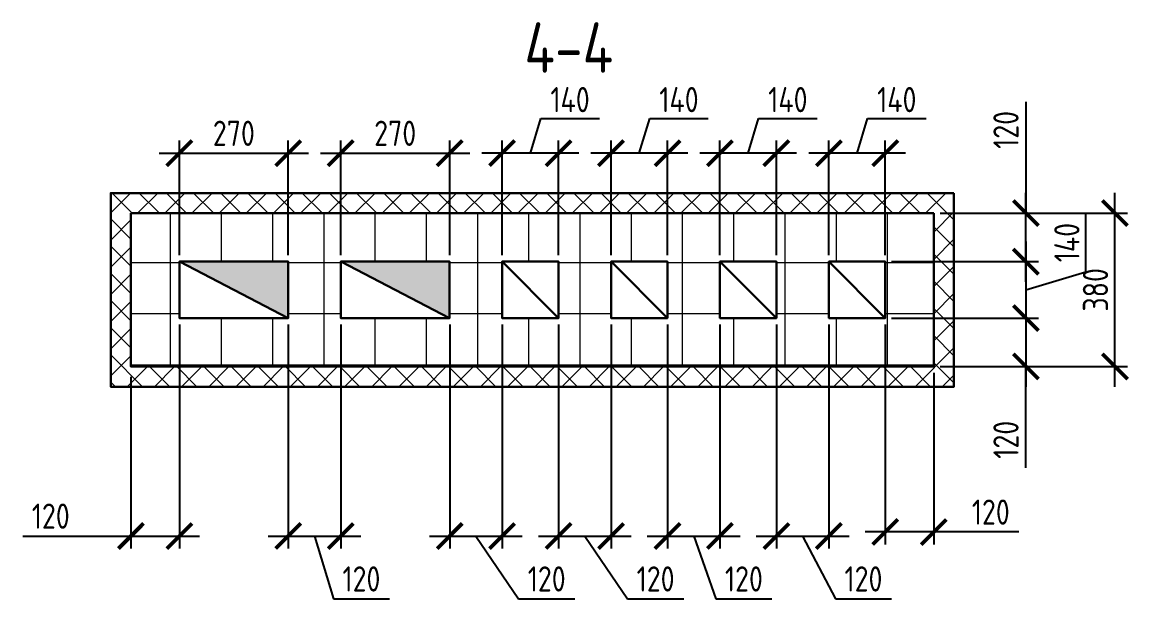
# Model space of a CAD drawing. Header units: millimetres. Extents: x -56498 to 234605, y -296269 to -29969.
# Drawn here: x 169917 to 172660, y -289894 to -288465 of the extents above; entities that cross this region are included whole.
import ezdxf
from ezdxf.enums import TextEntityAlignment as Align

# ---------------------------------------------------------------- set-up
doc = ezdxf.new("R2010")
doc.units = ezdxf.units.MM
doc.header["$LTSCALE"] = 100
doc.header["$PDMODE"] = 35
for name, color, linetype, lineweight in [('0.3', 7, 'Continuous', 30), ('Примітки 0.09', 200, 'Continuous', 9), ('Розміри 0.09', 5, 'Continuous', 9), ('Штрихування 0.09', 253, 'Continuous', 9)]:
    doc.layers.add(name, color=color, linetype=linetype, lineweight=lineweight)
doc.styles.add('GOST 2.304', font='CS_Gost2304.shx')
doc.dimstyles.new('SPDS', dxfattribs={"dimscale": 100, "dimtxt": 2.5, "dimasz": 2.5, "dimexe": 1.25, "dimexo": 0.625, "dimtad": 1, "dimrnd": 0.001, "dimtxsty": 'GOST 2.304', "dimblk": 'ARCHTICK', "dimcen": 2.5, "dimdle": 2, "dimadec": 0, "dimazin": 2, "dimtfac": 0.75, "dimtmove": 1, "dimatfit": 3, "dimfxl": 0, "dimtolj": 1, "dimarcsym": 0})

# ---------------------------------------------------------------- blocks, each defined once
blk = doc.blocks.new('_ArchTick')
at = {"color": 0, "linetype": 'ByBlock', "const_width": 0.15}
blk.add_lwpolyline([(-0.5, -0.5), (0.5, 0.5)], dxfattribs=at)
blk = doc.blocks.new('*D689')
at = {"layer": 'Defpoints', "color": 0, "transparency": 16777216}
for p in [(170306.6, -289198.1), (170186.6, -289328.1), (170306.6, -289738.1)]:
    blk.add_point(p, dxfattribs=at)
at = {"layer": 'Розміри 0.09', "color": 0, "lineweight": -2, "transparency": 16777216}
for p, q in [((170306.6, -289213.8), (170306.6, -289769.4)), ((170186.6, -289343.8), (170186.6, -289769.4)), ((169918.2, -289738.1), (170186.6, -289738.1)), ((170136.6, -289738.1), (170356.6, -289738.1))]:
    blk.add_line(p, q, dxfattribs=at)
at = {"layer": 'Розміри 0.09', "color": 0, "lineweight": -2, "transparency": 16777216, "xscale": 62.5, "yscale": 62.5, "zscale": 62.5, "rotation": 180}
blk.add_blockref('_ArchTick', (170186.6, -289738.1), dxfattribs=at)
at = {"layer": 'Розміри 0.09', "color": 0, "lineweight": -2, "transparency": 16777216, "xscale": 62.5, "yscale": 62.5, "zscale": 62.5}
blk.add_blockref('_ArchTick', (170306.6, -289738.1), dxfattribs=at)
at = {"layer": 'Розміри 0.09', "color": 0, "transparency": 16777216, "insert": (169987.7, -289688.9), "char_height": 62.5, "attachment_point": 5, "style": 'GOST 2.304'}
blk.add_mtext('\\A1;120', dxfattribs=at)
blk = doc.blocks.new('*D690')
at = {"layer": 'Defpoints', "color": 0, "transparency": 16777216}
for p in [(170576.6, -288789.5), (170306.6, -289058.1), (170576.6, -289058.1)]:
    blk.add_point(p, dxfattribs=at)
at = {"layer": 'Розміри 0.09', "color": 0, "lineweight": -2, "transparency": 16777216}
for p, q in [((170306.6, -289042.5), (170306.6, -288758.3)), ((170576.6, -289042.5), (170576.6, -288758.3)), ((170256.6, -288789.5), (170626.6, -288789.5))]:
    blk.add_line(p, q, dxfattribs=at)
at = {"layer": 'Розміри 0.09', "color": 0, "lineweight": -2, "transparency": 16777216, "xscale": 62.5, "yscale": 62.5, "zscale": 62.5, "rotation": 180}
blk.add_blockref('_ArchTick', (170306.6, -288789.5), dxfattribs=at)
at = {"layer": 'Розміри 0.09', "color": 0, "lineweight": -2, "transparency": 16777216, "xscale": 62.5, "yscale": 62.5, "zscale": 62.5}
blk.add_blockref('_ArchTick', (170576.6, -288789.5), dxfattribs=at)
at = {"layer": 'Розміри 0.09', "color": 0, "transparency": 16777216, "insert": (170441.6, -288740.2), "char_height": 62.5, "attachment_point": 5, "style": 'GOST 2.304'}
blk.add_mtext('\\A1;270', dxfattribs=at)
blk = doc.blocks.new('*D691')
at = {"layer": 'Defpoints', "color": 0, "transparency": 16777216}
for p in [(170976.6, -288789.5), (170706.6, -289058.1), (170976.6, -289058.1)]:
    blk.add_point(p, dxfattribs=at)
at = {"layer": 'Розміри 0.09', "color": 0, "lineweight": -2, "transparency": 16777216}
for p, q in [((170706.6, -289042.5), (170706.6, -288758.3)), ((170976.6, -289042.5), (170976.6, -288758.3)), ((170656.6, -288789.5), (171026.6, -288789.5))]:
    blk.add_line(p, q, dxfattribs=at)
at = {"layer": 'Розміри 0.09', "color": 0, "lineweight": -2, "transparency": 16777216, "xscale": 62.5, "yscale": 62.5, "zscale": 62.5, "rotation": 180}
blk.add_blockref('_ArchTick', (170706.6, -288789.5), dxfattribs=at)
at = {"layer": 'Розміри 0.09', "color": 0, "lineweight": -2, "transparency": 16777216, "xscale": 62.5, "yscale": 62.5, "zscale": 62.5}
blk.add_blockref('_ArchTick', (170976.6, -288789.5), dxfattribs=at)
at = {"layer": 'Розміри 0.09', "color": 0, "transparency": 16777216, "insert": (170841.6, -288740.2), "char_height": 62.5, "attachment_point": 5, "style": 'GOST 2.304'}
blk.add_mtext('\\A1;270', dxfattribs=at)
blk = doc.blocks.new('*D692')
at = {"layer": 'Defpoints', "color": 0, "transparency": 16777216}
for p in [(171106.6, -288789.5), (171106.6, -289058.1), (171246.6, -289058.1)]:
    blk.add_point(p, dxfattribs=at)
at = {"layer": 'Розміри 0.09', "color": 0, "lineweight": -2, "transparency": 16777216}
for p, q in [((171176.6, -288789.5), (171202.4, -288703.6)), ((171202.4, -288703.6), (171347.7, -288703.6)), ((171106.6, -289042.5), (171106.6, -288758.3)), ((171246.6, -289042.5), (171246.6, -288758.3)), ((171296.6, -288789.5), (171056.6, -288789.5))]:
    blk.add_line(p, q, dxfattribs=at)
at = {"layer": 'Розміри 0.09', "color": 0, "lineweight": -2, "transparency": 16777216, "xscale": 62.5, "yscale": 62.5, "zscale": 62.5, "rotation": 180}
blk.add_blockref('_ArchTick', (171106.6, -288789.5), dxfattribs=at)
at = {"layer": 'Розміри 0.09', "color": 0, "lineweight": -2, "transparency": 16777216, "xscale": 62.5, "yscale": 62.5, "zscale": 62.5}
blk.add_blockref('_ArchTick', (171246.6, -288789.5), dxfattribs=at)
at = {"layer": 'Розміри 0.09', "color": 0, "transparency": 16777216, "insert": (171275, -288656.7), "char_height": 62.5, "attachment_point": 5, "style": 'GOST 2.304'}
blk.add_mtext('\\A1;140', dxfattribs=at)
blk = doc.blocks.new('*D693')
at = {"layer": 'Defpoints', "color": 0, "transparency": 16777216}
for p in [(171376.6, -288789.5), (171376.6, -289058.1), (171516.6, -289058.1)]:
    blk.add_point(p, dxfattribs=at)
at = {"layer": 'Розміри 0.09', "color": 0, "lineweight": -2, "transparency": 16777216}
for p, q in [((171446.6, -288789.5), (171472.4, -288703.6)), ((171472.4, -288703.6), (171617.7, -288703.6)), ((171376.6, -289042.5), (171376.6, -288758.3)), ((171516.6, -289042.5), (171516.6, -288758.3)), ((171566.6, -288789.5), (171326.6, -288789.5))]:
    blk.add_line(p, q, dxfattribs=at)
at = {"layer": 'Розміри 0.09', "color": 0, "lineweight": -2, "transparency": 16777216, "xscale": 62.5, "yscale": 62.5, "zscale": 62.5, "rotation": 180}
blk.add_blockref('_ArchTick', (171376.6, -288789.5), dxfattribs=at)
at = {"layer": 'Розміри 0.09', "color": 0, "lineweight": -2, "transparency": 16777216, "xscale": 62.5, "yscale": 62.5, "zscale": 62.5}
blk.add_blockref('_ArchTick', (171516.6, -288789.5), dxfattribs=at)
at = {"layer": 'Розміри 0.09', "color": 0, "transparency": 16777216, "insert": (171545, -288656.7), "char_height": 62.5, "attachment_point": 5, "style": 'GOST 2.304'}
blk.add_mtext('\\A1;140', dxfattribs=at)
blk = doc.blocks.new('*D694')
at = {"layer": 'Defpoints', "color": 0, "transparency": 16777216}
for p in [(171646.6, -288789.5), (171646.6, -289058.1), (171786.6, -289058.1)]:
    blk.add_point(p, dxfattribs=at)
at = {"layer": 'Розміри 0.09', "color": 0, "lineweight": -2, "transparency": 16777216}
for p, q in [((171716.6, -288789.5), (171742.4, -288703.6)), ((171742.4, -288703.6), (171887.7, -288703.6)), ((171646.6, -289042.5), (171646.6, -288758.3)), ((171786.6, -289042.5), (171786.6, -288758.3)), ((171836.6, -288789.5), (171596.6, -288789.5))]:
    blk.add_line(p, q, dxfattribs=at)
at = {"layer": 'Розміри 0.09', "color": 0, "lineweight": -2, "transparency": 16777216, "xscale": 62.5, "yscale": 62.5, "zscale": 62.5, "rotation": 180}
blk.add_blockref('_ArchTick', (171646.6, -288789.5), dxfattribs=at)
at = {"layer": 'Розміри 0.09', "color": 0, "lineweight": -2, "transparency": 16777216, "xscale": 62.5, "yscale": 62.5, "zscale": 62.5}
blk.add_blockref('_ArchTick', (171786.6, -288789.5), dxfattribs=at)
at = {"layer": 'Розміри 0.09', "color": 0, "transparency": 16777216, "insert": (171815, -288656.7), "char_height": 62.5, "attachment_point": 5, "style": 'GOST 2.304'}
blk.add_mtext('\\A1;140', dxfattribs=at)
blk = doc.blocks.new('*D695')
at = {"layer": 'Defpoints', "color": 0, "transparency": 16777216}
for p in [(171916.6, -288789.5), (171916.6, -289058.1), (172056.6, -289058.1)]:
    blk.add_point(p, dxfattribs=at)
at = {"layer": 'Розміри 0.09', "color": 0, "lineweight": -2, "transparency": 16777216}
for p, q in [((171986.6, -288789.5), (172012.4, -288703.6)), ((172012.4, -288703.6), (172157.7, -288703.6)), ((171916.6, -289042.5), (171916.6, -288758.3)), ((172056.6, -289042.5), (172056.6, -288758.3)), ((172106.6, -288789.5), (171866.6, -288789.5))]:
    blk.add_line(p, q, dxfattribs=at)
at = {"layer": 'Розміри 0.09', "color": 0, "lineweight": -2, "transparency": 16777216, "xscale": 62.5, "yscale": 62.5, "zscale": 62.5, "rotation": 180}
blk.add_blockref('_ArchTick', (171916.6, -288789.5), dxfattribs=at)
at = {"layer": 'Розміри 0.09', "color": 0, "lineweight": -2, "transparency": 16777216, "xscale": 62.5, "yscale": 62.5, "zscale": 62.5}
blk.add_blockref('_ArchTick', (172056.6, -288789.5), dxfattribs=at)
at = {"layer": 'Розміри 0.09', "color": 0, "transparency": 16777216, "insert": (172085, -288656.7), "char_height": 62.5, "attachment_point": 5, "style": 'GOST 2.304'}
blk.add_mtext('\\A1;140', dxfattribs=at)
blk = doc.blocks.new('*D696')
at = {"layer": 'Defpoints', "color": 0, "transparency": 16777216}
for p in [(170576.6, -289198.1), (170706.6, -289198.1), (170706.6, -289738.1)]:
    blk.add_point(p, dxfattribs=at)
at = {"layer": 'Розміри 0.09', "color": 0, "lineweight": -2, "transparency": 16777216}
for p, q in [((170576.6, -289213.8), (170576.6, -289769.4)), ((170706.6, -289213.8), (170706.6, -289769.4)), ((170526.6, -289738.1), (170756.6, -289738.1)), ((170641.6, -289738.1), (170688.3, -289893.8)), ((170688.3, -289893.8), (170827.4, -289893.8))]:
    blk.add_line(p, q, dxfattribs=at)
at = {"layer": 'Розміри 0.09', "color": 0, "lineweight": -2, "transparency": 16777216, "xscale": 62.5, "yscale": 62.5, "zscale": 62.5, "rotation": 180}
blk.add_blockref('_ArchTick', (170576.6, -289738.1), dxfattribs=at)
at = {"layer": 'Розміри 0.09', "color": 0, "lineweight": -2, "transparency": 16777216, "xscale": 62.5, "yscale": 62.5, "zscale": 62.5}
blk.add_blockref('_ArchTick', (170706.6, -289738.1), dxfattribs=at)
at = {"layer": 'Розміри 0.09', "color": 0, "transparency": 16777216, "insert": (170757.8, -289844.5), "char_height": 62.5, "attachment_point": 5, "style": 'GOST 2.304'}
blk.add_mtext('\\A1;120', dxfattribs=at)
blk = doc.blocks.new('*D697')
at = {"layer": 'Defpoints', "color": 0, "transparency": 16777216}
for p in [(170976.6, -289198.1), (171106.6, -289198.1), (171106.6, -289738.1)]:
    blk.add_point(p, dxfattribs=at)
at = {"layer": 'Розміри 0.09', "color": 0, "lineweight": -2, "transparency": 16777216}
for p, q in [((170976.6, -289213.8), (170976.6, -289769.4)), ((171106.6, -289213.8), (171106.6, -289769.4)), ((170926.6, -289738.1), (171156.6, -289738.1)), ((171041.6, -289738.1), (171147.6, -289893.8)), ((171147.6, -289893.8), (171286.7, -289893.8))]:
    blk.add_line(p, q, dxfattribs=at)
at = {"layer": 'Розміри 0.09', "color": 0, "lineweight": -2, "transparency": 16777216, "xscale": 62.5, "yscale": 62.5, "zscale": 62.5, "rotation": 180}
blk.add_blockref('_ArchTick', (170976.6, -289738.1), dxfattribs=at)
at = {"layer": 'Розміри 0.09', "color": 0, "lineweight": -2, "transparency": 16777216, "xscale": 62.5, "yscale": 62.5, "zscale": 62.5}
blk.add_blockref('_ArchTick', (171106.6, -289738.1), dxfattribs=at)
at = {"layer": 'Розміри 0.09', "color": 0, "transparency": 16777216, "insert": (171217.1, -289844.5), "char_height": 62.5, "attachment_point": 5, "style": 'GOST 2.304'}
blk.add_mtext('\\A1;120', dxfattribs=at)
blk = doc.blocks.new('*D698')
at = {"layer": 'Defpoints', "color": 0, "transparency": 16777216}
for p in [(171246.6, -289198.1), (171376.6, -289198.1), (171376.6, -289738.1)]:
    blk.add_point(p, dxfattribs=at)
at = {"layer": 'Розміри 0.09', "color": 0, "lineweight": -2, "transparency": 16777216}
for p, q in [((171246.6, -289213.8), (171246.6, -289769.4)), ((171376.6, -289213.8), (171376.6, -289769.4)), ((171196.6, -289738.1), (171426.6, -289738.1)), ((171311.6, -289738.1), (171417.6, -289893.8)), ((171417.6, -289893.8), (171556.7, -289893.8))]:
    blk.add_line(p, q, dxfattribs=at)
at = {"layer": 'Розміри 0.09', "color": 0, "lineweight": -2, "transparency": 16777216, "xscale": 62.5, "yscale": 62.5, "zscale": 62.5, "rotation": 180}
blk.add_blockref('_ArchTick', (171246.6, -289738.1), dxfattribs=at)
at = {"layer": 'Розміри 0.09', "color": 0, "lineweight": -2, "transparency": 16777216, "xscale": 62.5, "yscale": 62.5, "zscale": 62.5}
blk.add_blockref('_ArchTick', (171376.6, -289738.1), dxfattribs=at)
at = {"layer": 'Розміри 0.09', "color": 0, "transparency": 16777216, "insert": (171487.1, -289844.5), "char_height": 62.5, "attachment_point": 5, "style": 'GOST 2.304'}
blk.add_mtext('\\A1;120', dxfattribs=at)
blk = doc.blocks.new('*D699')
at = {"layer": 'Defpoints', "color": 0, "transparency": 16777216}
for p in [(171516.6, -289198.1), (171646.6, -289198.1), (171646.6, -289738.1)]:
    blk.add_point(p, dxfattribs=at)
at = {"layer": 'Розміри 0.09', "color": 0, "lineweight": -2, "transparency": 16777216}
for p, q in [((171516.6, -289213.8), (171516.6, -289769.4)), ((171646.6, -289213.8), (171646.6, -289769.4)), ((171466.6, -289738.1), (171696.6, -289738.1)), ((171581.6, -289738.1), (171636.5, -289893.8)), ((171636.5, -289893.8), (171775.5, -289893.8))]:
    blk.add_line(p, q, dxfattribs=at)
at = {"layer": 'Розміри 0.09', "color": 0, "lineweight": -2, "transparency": 16777216, "xscale": 62.5, "yscale": 62.5, "zscale": 62.5, "rotation": 180}
blk.add_blockref('_ArchTick', (171516.6, -289738.1), dxfattribs=at)
at = {"layer": 'Розміри 0.09', "color": 0, "lineweight": -2, "transparency": 16777216, "xscale": 62.5, "yscale": 62.5, "zscale": 62.5}
blk.add_blockref('_ArchTick', (171646.6, -289738.1), dxfattribs=at)
at = {"layer": 'Розміри 0.09', "color": 0, "transparency": 16777216, "insert": (171706, -289844.5), "char_height": 62.5, "attachment_point": 5, "style": 'GOST 2.304'}
blk.add_mtext('\\A1;120', dxfattribs=at)
blk = doc.blocks.new('*D700')
at = {"layer": 'Defpoints', "color": 0, "transparency": 16777216}
for p in [(171786.6, -289198.1), (171916.6, -289198.1), (171916.6, -289738.1)]:
    blk.add_point(p, dxfattribs=at)
at = {"layer": 'Розміри 0.09', "color": 0, "lineweight": -2, "transparency": 16777216}
for p, q in [((171786.6, -289213.8), (171786.6, -289769.4)), ((171916.6, -289213.8), (171916.6, -289769.4)), ((171736.6, -289738.1), (171966.6, -289738.1)), ((171851.6, -289738.1), (171932.9, -289893.8)), ((171932.9, -289893.8), (172071.9, -289893.8))]:
    blk.add_line(p, q, dxfattribs=at)
at = {"layer": 'Розміри 0.09', "color": 0, "lineweight": -2, "transparency": 16777216, "xscale": 62.5, "yscale": 62.5, "zscale": 62.5, "rotation": 180}
blk.add_blockref('_ArchTick', (171786.6, -289738.1), dxfattribs=at)
at = {"layer": 'Розміри 0.09', "color": 0, "lineweight": -2, "transparency": 16777216, "xscale": 62.5, "yscale": 62.5, "zscale": 62.5}
blk.add_blockref('_ArchTick', (171916.6, -289738.1), dxfattribs=at)
at = {"layer": 'Розміри 0.09', "color": 0, "transparency": 16777216, "insert": (172002.4, -289844.5), "char_height": 62.5, "attachment_point": 5, "style": 'GOST 2.304'}
blk.add_mtext('\\A1;120', dxfattribs=at)
blk = doc.blocks.new('*D701')
at = {"layer": 'Defpoints', "color": 0, "transparency": 16777216}
for p in [(172056.6, -289198.1), (172176.6, -289318.1), (172056.6, -289728.1)]:
    blk.add_point(p, dxfattribs=at)
at = {"layer": 'Розміри 0.09', "color": 0, "lineweight": -2, "transparency": 16777216}
for p, q in [((172056.6, -289213.8), (172056.6, -289759.4)), ((172176.6, -289333.8), (172176.6, -289759.4)), ((172226.6, -289728.1), (172006.6, -289728.1)), ((172387.5, -289728.1), (172176.6, -289728.1))]:
    blk.add_line(p, q, dxfattribs=at)
at = {"layer": 'Розміри 0.09', "color": 0, "lineweight": -2, "transparency": 16777216, "xscale": 62.5, "yscale": 62.5, "zscale": 62.5, "rotation": 180}
blk.add_blockref('_ArchTick', (172056.6, -289728.1), dxfattribs=at)
at = {"layer": 'Розміри 0.09', "color": 0, "lineweight": -2, "transparency": 16777216, "xscale": 62.5, "yscale": 62.5, "zscale": 62.5}
blk.add_blockref('_ArchTick', (172176.6, -289728.1), dxfattribs=at)
at = {"layer": 'Розміри 0.09', "color": 0, "transparency": 16777216, "insert": (172318, -289678.9), "char_height": 62.5, "attachment_point": 5, "style": 'GOST 2.304'}
blk.add_mtext('\\A1;120', dxfattribs=at)
blk = doc.blocks.new('*D702')
at = {"layer": 'Defpoints', "color": 0, "transparency": 16777216}
for p in [(172176.6, -288938.1), (172405, -288938.1), (172056.6, -289058.1)]:
    blk.add_point(p, dxfattribs=at)
at = {"layer": 'Розміри 0.09', "color": 0, "lineweight": -2, "transparency": 16777216}
for p, q in [((172405, -288662.3), (172405, -288938.1)), ((172405, -289108.1), (172405, -288888.1)), ((172192.2, -288938.1), (172436.3, -288938.1)), ((172072.2, -289058.1), (172436.3, -289058.1))]:
    blk.add_line(p, q, dxfattribs=at)
at = {"layer": 'Розміри 0.09', "color": 0, "lineweight": -2, "transparency": 16777216, "xscale": 62.5, "yscale": 62.5, "zscale": 62.5}
for p, rotation in [((172405, -288938.1), 90), ((172405, -289058.1), 270)]:
    blk.add_blockref('_ArchTick', p, dxfattribs=dict(at, rotation=rotation))
at = {"layer": 'Розміри 0.09', "color": 0, "transparency": 16777216, "insert": (172355.7, -288731.8), "char_height": 62.5, "attachment_point": 5, "rotation": 90, "style": 'GOST 2.304'}
blk.add_mtext('\\A1;120', dxfattribs=at)
blk = doc.blocks.new('*D703')
at = {"layer": 'Defpoints', "color": 0, "transparency": 16777216}
for p in [(172056.6, -289058.1), (172056.6, -289198.1), (172405, -289198.1)]:
    blk.add_point(p, dxfattribs=at)
at = {"layer": 'Розміри 0.09', "color": 0, "lineweight": -2, "transparency": 16777216}
for p, q in [((172553.5, -289083.6), (172553.5, -288938.3)), ((172405, -289008.1), (172405, -289248.1)), ((172072.2, -289058.1), (172436.3, -289058.1)), ((172405, -289128.1), (172553.5, -289083.6)), ((172072.2, -289198.1), (172436.3, -289198.1))]:
    blk.add_line(p, q, dxfattribs=at)
at = {"layer": 'Розміри 0.09', "color": 0, "lineweight": -2, "transparency": 16777216, "xscale": 62.5, "yscale": 62.5, "zscale": 62.5}
for p, rotation in [((172405, -289058.1), 90), ((172405, -289198.1), 270)]:
    blk.add_blockref('_ArchTick', p, dxfattribs=dict(at, rotation=rotation))
at = {"layer": 'Розміри 0.09', "color": 0, "transparency": 16777216, "insert": (172506.6, -289011), "char_height": 62.5, "attachment_point": 5, "rotation": 90, "style": 'GOST 2.304'}
blk.add_mtext('\\A1;140', dxfattribs=at)
blk = doc.blocks.new('*D704')
at = {"layer": 'Defpoints', "color": 0, "transparency": 16777216}
for p in [(172056.6, -289198.1), (172176.6, -289318.1), (172405, -289318.1)]:
    blk.add_point(p, dxfattribs=at)
at = {"layer": 'Розміри 0.09', "color": 0, "lineweight": -2, "transparency": 16777216}
for p, q in [((172405, -289148.1), (172405, -289368.1)), ((172072.2, -289198.1), (172436.3, -289198.1)), ((172192.2, -289318.1), (172436.3, -289318.1)), ((172405, -289569.1), (172405, -289318.1))]:
    blk.add_line(p, q, dxfattribs=at)
at = {"layer": 'Розміри 0.09', "color": 0, "lineweight": -2, "transparency": 16777216, "xscale": 62.5, "yscale": 62.5, "zscale": 62.5}
for p, rotation in [((172405, -289198.1), 90), ((172405, -289318.1), 270)]:
    blk.add_blockref('_ArchTick', p, dxfattribs=dict(at, rotation=rotation))
at = {"layer": 'Розміри 0.09', "color": 0, "transparency": 16777216, "insert": (172355.7, -289499.6), "char_height": 62.5, "attachment_point": 5, "rotation": 90, "style": 'GOST 2.304'}
blk.add_mtext('\\A1;120', dxfattribs=at)
blk = doc.blocks.new('*D705')
at = {"layer": 'Defpoints', "color": 0, "transparency": 16777216}
for p in [(172176.6, -288938.1), (172625.8, -288938.1), (172176.6, -289318.1)]:
    blk.add_point(p, dxfattribs=at)
at = {"layer": 'Розміри 0.09', "color": 0, "lineweight": -2, "transparency": 16777216}
for p, q in [((172625.8, -289368.1), (172625.8, -288888.1)), ((172192.2, -288938.1), (172657, -288938.1)), ((172192.2, -289318.1), (172657, -289318.1))]:
    blk.add_line(p, q, dxfattribs=at)
at = {"layer": 'Розміри 0.09', "color": 0, "lineweight": -2, "transparency": 16777216, "xscale": 62.5, "yscale": 62.5, "zscale": 62.5}
for p, rotation in [((172625.8, -288938.1), 90), ((172625.8, -289318.1), 270)]:
    blk.add_blockref('_ArchTick', p, dxfattribs=dict(at, rotation=rotation))
at = {"layer": 'Розміри 0.09', "color": 0, "transparency": 16777216, "insert": (172577.6, -289128.1), "char_height": 62.5, "attachment_point": 5, "rotation": 90, "style": 'GOST 2.304'}
blk.add_mtext('\\A1;380', dxfattribs=at)

msp = doc.modelspace()

# ---------------------------------------------------------------- hatches: boundary and pattern name
at = {"layer": '0.3'}
h = msp.add_hatch(color=256, dxfattribs=at)
h.paths.add_polyline_path([(170306.579, -289058.146), (170441.579, -289128.146), (170576.579, -289128.146), (170576.579, -289058.146)])
h.paths.add_polyline_path([(170441.579, -289128.146), (170576.579, -289198.146), (170576.579, -289128.146)])
h = msp.add_hatch(color=256, dxfattribs=at)
h.paths.add_polyline_path([(170706.579, -289058.146), (170841.579, -289128.146), (170976.579, -289128.146), (170976.579, -289058.146)])
h.paths.add_polyline_path([(170841.579, -289128.146), (170976.579, -289198.146), (170976.579, -289128.146)])
at = {"layer": 'Штрихування 0.09', "ltscale": 0.25}
h = msp.add_hatch(dxfattribs=at)
h.set_pattern_fill('ANSI37', color=256, scale=15, angle=90, style=0)
h.set_pattern_definition([(45, (326621.114, 500), (33.6759605, -33.6759605), []), (315, (326621.114, 500), (-33.6759605, -33.6759605), [])])
h.paths.add_polyline_path([(170136.579, -288888.146), (172226.579, -288888.146), (172008.871, -288938.146), (170186.579, -288938.146), (170186.579, -289318.146), (170354.287, -289318.146), (170136.579, -289368.146)], flags=17)
h.paths.add_polyline_path([(170354.287, -289318.146), (172176.579, -289318.146), (172176.579, -288938.146), (172008.871, -288938.146), (172226.579, -288888.146), (172226.579, -289368.146), (170136.579, -289368.146)])
at = {"layer": 'Штрихування 0.09'}
h = msp.add_hatch(dxfattribs=at)
h.set_pattern_fill('NET', color=256, scale=40, angle=90, style=0)
h.set_pattern_definition([(90, (326621.11, 500), (127, 8e-15), []), (7e-15, (326621.11, 500), (2e-14, -127), [])])
h.paths.add_polyline_path([(170186.579, -288938.146), (172176.579, -288938.146), (172176.579, -289128.146), (172056.579, -289128.146), (172056.579, -289058.146), (171916.579, -289058.146), (171916.579, -289128.146), (171786.579, -289128.146), (171786.579, -289058.146), (171646.579, -289058.146), (171646.579, -289128.146), (171516.579, -289128.146), (171516.579, -289058.146), (171376.579, -289058.146), (171376.579, -289128.146), (171246.579, -289128.146), (171246.579, -289058.146), (171106.579, -289058.146), (171106.579, -289128.146), (170976.579, -289128.146), (170976.579, -289058.146), (170706.579, -289058.146), (170706.579, -289128.146), (170576.579, -289128.146), (170576.579, -289058.146), (170306.579, -289058.146), (170306.579, -289128.146), (170186.579, -289128.146)])
h.paths.add_polyline_path([(170976.579, -289128.146), (171106.579, -289128.146), (171106.579, -289198.146), (171246.579, -289198.146), (171246.579, -289128.146), (171376.579, -289128.146), (171376.579, -289198.146), (171516.579, -289198.146), (171516.579, -289128.146), (171646.579, -289128.146), (171646.579, -289198.146), (171786.579, -289198.146), (171786.579, -289128.146), (171916.579, -289128.146), (171916.579, -289198.146), (172056.579, -289198.146), (172056.579, -289128.146), (172176.579, -289128.146), (172176.579, -289318.146), (170186.579, -289318.146), (170186.579, -289128.146), (170306.579, -289128.146), (170306.579, -289198.146), (170576.579, -289198.146), (170576.579, -289128.146), (170706.579, -289128.146), (170706.579, -289198.146), (170976.579, -289198.146)])

# ---------------------------------------------------------------- linework, layer by layer
at = {"layer": '0.3', "ltscale": 0.25}
for points in [[(172226.579, -288888.146), (170136.579, -288888.146), (170136.579, -289368.146), (172226.579, -289368.146)], [(172176.579, -288938.146), (170186.579, -288938.146), (170186.579, -289318.146), (172176.579, -289318.146)]]:
    msp.add_lwpolyline(points, close=True, dxfattribs=at)
at = {"layer": '0.3'}
for points in [[(170306.579, -289058.146), (170576.579, -289058.146), (170576.579, -289198.146), (170306.579, -289058.146), (170306.579, -289198.146), (170576.579, -289198.146)], [(170706.579, -289058.146), (170976.579, -289058.146), (170976.579, -289198.146), (170706.579, -289058.146), (170706.579, -289198.146), (170976.579, -289198.146)], [(171106.579, -289058.146), (171246.579, -289058.146), (171246.579, -289198.146), (171106.579, -289058.146), (171106.579, -289198.146), (171246.579, -289198.146)], [(171376.579, -289058.146), (171516.579, -289058.146), (171516.579, -289198.146), (171376.579, -289058.146), (171376.579, -289198.146), (171516.579, -289198.146)], [(171646.579, -289058.146), (171786.579, -289058.146), (171786.579, -289198.146), (171646.579, -289058.146), (171646.579, -289198.146), (171786.579, -289198.146)], [(171916.579, -289058.146), (172056.579, -289058.146), (172056.579, -289198.146), (171916.579, -289058.146), (171916.579, -289198.146), (172056.579, -289198.146)]]:
    msp.add_lwpolyline(points, dxfattribs=at)

# ---------------------------------------------------------------- texts
at = {"layer": 'Примітки 0.09', "ltscale": 0.25, "style": 'GOST 2.304'}
msp.add_text('4-4', height=125, dxfattribs=at).set_placement((171271.861, -288590.121), align=Align.CENTER)

# ---------------------------------------------------------------- dimensions: what is measured, and where the dimension line sits
at = {"layer": 'Розміри 0.09'}
for base, p1, p2, angle, picture, middle in [((171106.579, -288789.516), (171246.579, -289058.146), (171106.579, -289058.146), 180, '*D692', (171217.985, -288656.704)), ((171376.579, -288789.516), (171516.579, -289058.146), (171376.579, -289058.146), 180, '*D693', (171487.985, -288656.704)), ((171646.579, -288789.516), (171786.579, -289058.146), (171646.579, -289058.146), 180, '*D694', (171757.985, -288656.704)), ((171916.579, -288789.516), (172056.579, -289058.146), (171916.579, -289058.146), 180, '*D695', (172027.985, -288656.704)), ((170576.579, -288789.516), (170306.579, -289058.146), (170576.579, -289058.146), 180, '*D690', (170441.579, -288740.221)), ((170976.579, -288789.516), (170706.579, -289058.146), (170976.579, -289058.146), 180, '*D691', (170841.579, -288740.221)), ((172625.758, -288938.146), (172176.579, -289318.146), (172176.579, -288938.146), 90, '*D705', (172577.589, -289128.146)), ((172405.017, -289198.146), (172056.579, -289058.146), (172056.579, -289198.146), 90, '*D703', (172506.579, -289067.99))]:
    dim = msp.add_linear_dim(base=base, p1=p1, p2=p2, angle=angle, dimstyle='SPDS', override={"dimscale": 25, "dimlfac": 1, "dimtxsty": 'GOST 2.304', "dimblk1": 'ArchTick', "dimblk2": 'ArchTick', "dimsah": 1, "dimtolj": 1}, dxfattribs=at)
    dim.commit()
    dim.dimension.update_dxf_attribs({"geometry": picture, "text_midpoint": middle})
for base, p1, p2, angle, picture, middle in [((172405.017, -288938.146), (172056.579, -289058.146), (172176.579, -288938.146), 90, '*D702', (172405.017, -288731.828)), ((172405.017, -289318.146), (172056.579, -289198.146), (172176.579, -289318.146), 90, '*D704', (172405.017, -289499.61)), ((170306.579, -289738.146), (170186.579, -289328.146), (170306.579, -289198.146), 180, '*D689', (169987.738, -289742.804)), ((172056.579, -289728.146), (172176.579, -289318.146), (172056.579, -289198.146), 180, '*D701', (172317.969, -289734.155))]:
    dim = msp.add_linear_dim(base=base, p1=p1, p2=p2, angle=angle, dimstyle='SPDS', override={"dimscale": 25, "dimlfac": 1, "dimtxsty": 'GOST 2.304', "dimblk1": 'ArchTick', "dimblk2": 'ArchTick', "dimsah": 1, "dimtolj": 1}, dxfattribs=at)
    dim.commit()
    dim.dimension.update_dxf_attribs({"geometry": picture, "text_midpoint": middle, "dimtype": 160})
dim = msp.add_linear_dim(base=(170706.579, -289738.146), p1=(170576.579, -289198.146), p2=(170706.579, -289198.146), angle=180, text='120', dimstyle='SPDS', override={"dimscale": 25, "dimlfac": 1, "dimtxsty": 'GOST 2.304', "dimblk1": 'ArchTick', "dimblk2": 'ArchTick', "dimsah": 1, "dimtolj": 1}, dxfattribs=at)
dim.commit()
dim.dimension.update_dxf_attribs({"geometry": '*D696', "text_midpoint": (170703.914, -289844.55)})
for base, p1, p2, picture, middle in [((171106.579, -289738.146), (170976.579, -289198.146), (171106.579, -289198.146), '*D697', (171163.218, -289893.845)), ((171376.579, -289738.146), (171246.579, -289198.146), (171376.579, -289198.146), '*D698', (171433.218, -289893.845)), ((171646.579, -289738.146), (171516.579, -289198.146), (171646.579, -289198.146), '*D699', (171652.096, -289893.845)), ((171916.579, -289738.146), (171786.579, -289198.146), (171916.579, -289198.146), '*D700', (171948.51, -289893.845))]:
    dim = msp.add_linear_dim(base=base, p1=p1, p2=p2, angle=180, text='120', dimstyle='SPDS', override={"dimscale": 25, "dimlfac": 1, "dimtxsty": 'GOST 2.304', "dimblk1": 'ArchTick', "dimblk2": 'ArchTick', "dimsah": 1, "dimtolj": 1}, dxfattribs=at)
    dim.commit()
    dim.dimension.update_dxf_attribs({"geometry": picture, "text_midpoint": middle, "dimtype": 160})

doc.saveas('drawing.dxf')
